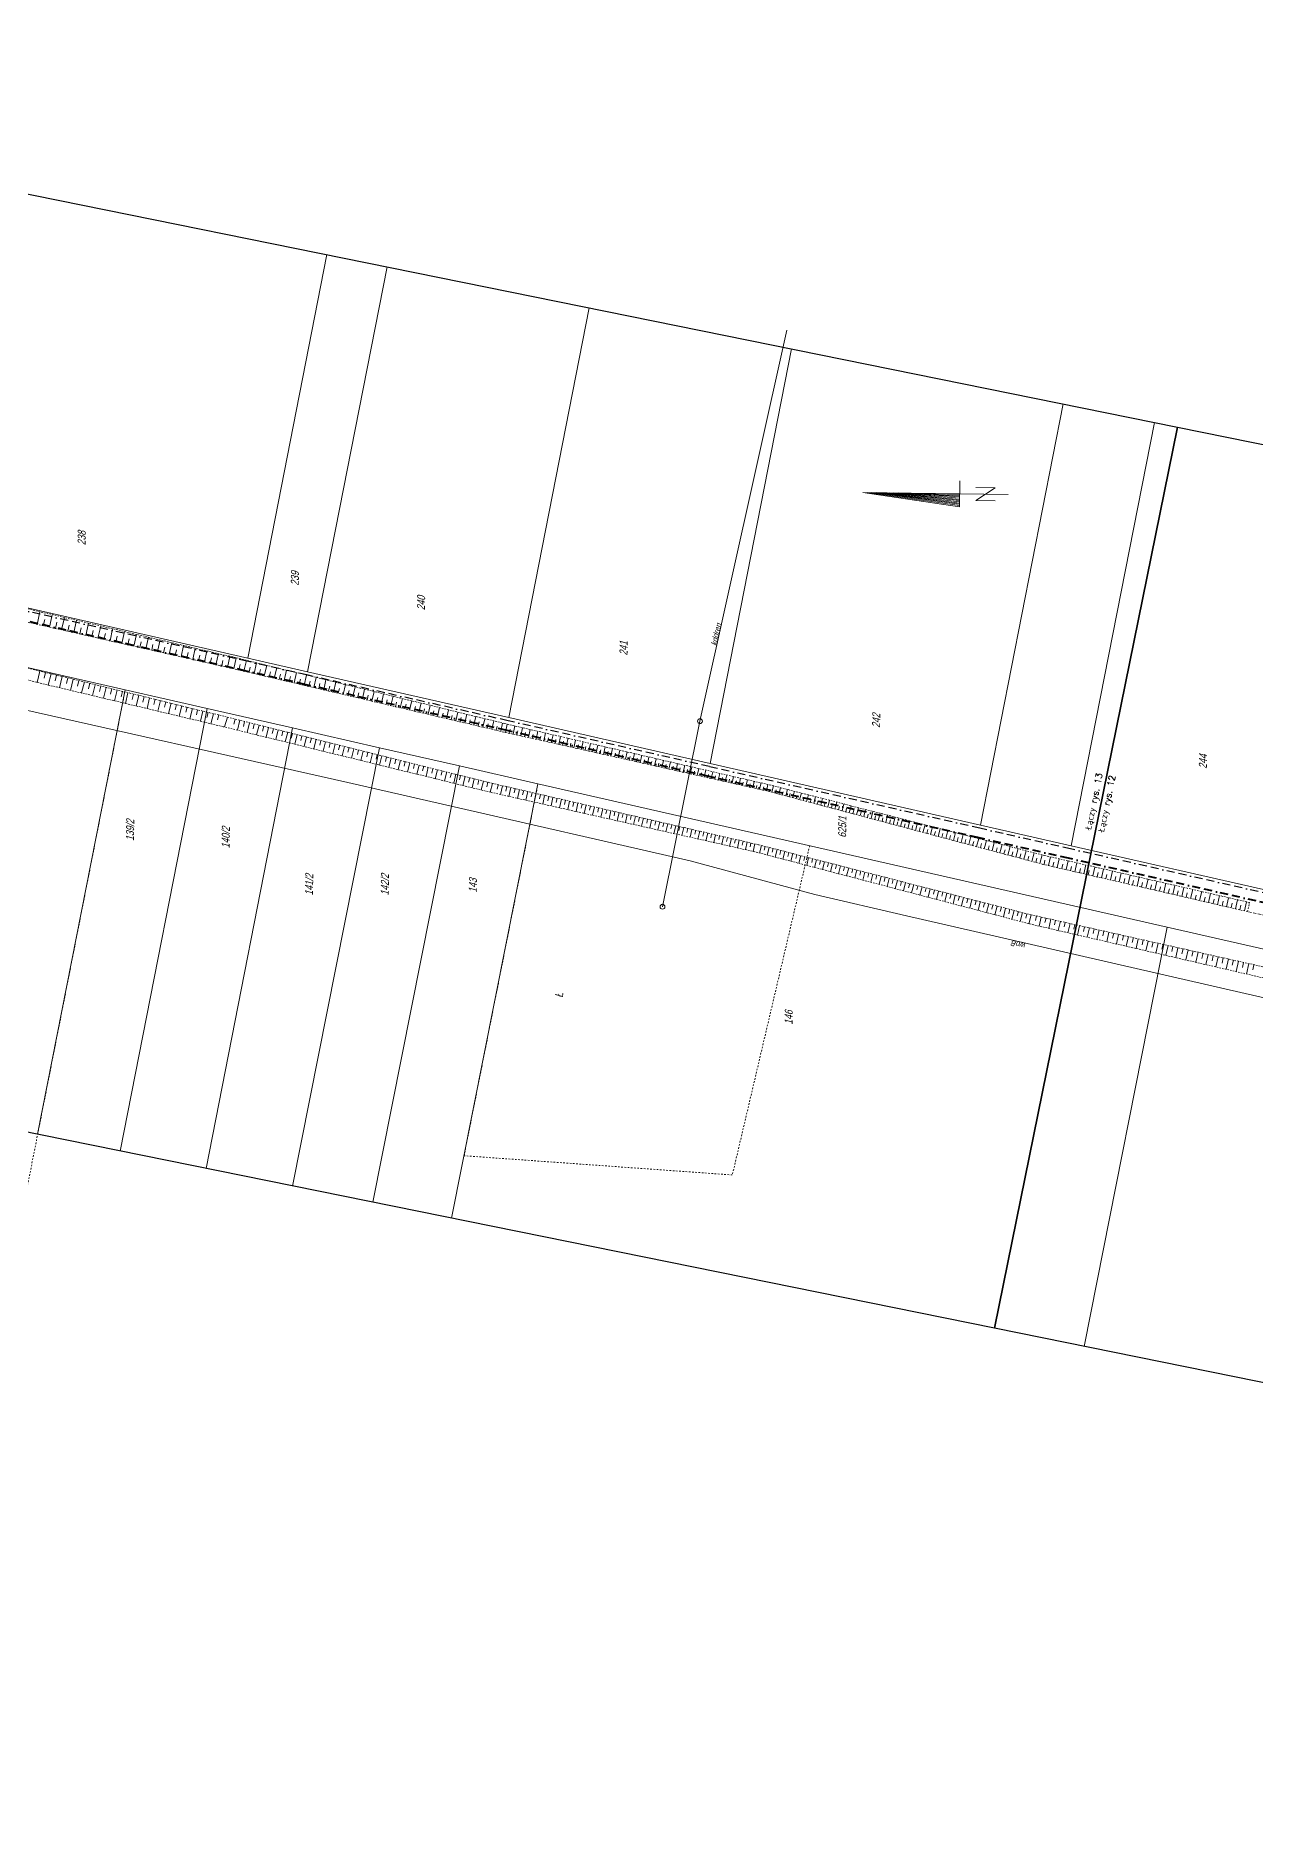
# Model space of a CAD drawing. Header units: millimetres. Extents: x 4848043 to 9699780, y 5827542 to 11659147.
# Drawn here: x 4851296 to 4851674, y 5828834 to 5829388 of the extents above; entities that cross this region are included whole.
import ezdxf
from ezdxf.enums import TextEntityAlignment as Align

# ---------------------------------------------------------------- set-up
doc = ezdxf.new("R2010")
doc.units = ezdxf.units.MM
doc.header["$MEASUREMENT"] = 0
for name, pattern in [('0', [0]), ('BORDER', [1.75, 0.5, -0.25, 0.5, -0.25, 0, -0.25]), ('GUZ', [1, 0.5, -0.5]), ('KOU', [1.5, 1, -0.5]), ('UPW', [0]), ('WSQ', [0.85, 0.5, -0.35])]:
    doc.linetypes.add(name, pattern=pattern)
doc.layers.get('0').update_dxf_attribs({"lineweight": 18})
for name, color, linetype, lineweight in [('EDZPD_L_0', 251, '0', 18), ('EDZTD_T_0', 7, '0', 25), ('EUZOU_T_0', 251, '0', 18), ('EUZPU_L_4', 251, 'GUZ', 18), ('SDRPK_L_1', 7, 'KOU', 18), ('TEL kable doziemne proj.', 32, 'BORDER', 30), ('TES kable doziemne proj.', 4, 'BORDER', 40), ('UKKOO_T_0', 7, '0', 18), ('UKKPA_T_0', 7, '0', 18), ('UWWOO_T_0', 251, '0', 18), ('UWWPO_L_0', 162, 'UPW', 18), ('UXD_L_L_0', 7, '0', 18), ('WUKPS_L_1', 251, '0', 18), ('WUKPS_L_2', 251, '0', 18)]:
    doc.layers.add(name, color=color, linetype=linetype, lineweight=lineweight)
doc.layers.add('NR-RYS @ 1', color=7, linetype='Continuous')
doc.layers.add('RYS layout', color=7, linetype='Continuous', lineweight=30, plot=False)
doc.styles.add('ROMANS', font='simplex.shx')
doc.styles.get("Standard").update_dxf_attribs({"font": 'txt', "width": 0.8, "oblique": 15})

# ---------------------------------------------------------------- blocks, each defined once
blk = doc.blocks.new('UKK')
at = {"color": 0}
blk.add_circle((0, 0), 0.375, dxfattribs=at)
blk = doc.blocks.new('KIER_PLN2')
for p, q in [((0.34, 24.46), (-1.66, -5.54)), ((0.34, 24.46), (-1.66, -5.54)), ((0.34, 23.09), (-1.47, -5.54)), ((0.34, -20.54), (0.34, 24.46)), ((0.34, 21.71), (-1.28, -5.54)), ((0.34, 20.34), (-1.09, -5.54)), ((0.34, 18.96), (-0.9, -5.54)), ((0.34, 17.59), (-0.71, -5.54)), ((0.34, 16.21), (-0.52, -5.54)), ((0.34, 14.84), (-0.33, -5.54)), ((0.34, 13.46), (-0.14, -5.54)), ((0.34, 12.09), (0.05, -5.54)), ((0.34, 10.71), (0.24, -5.54)), ((-1.66, -5.54), (2.34, -5.54)), ((-0.66, -16.54), (-0.66, -10.54)), ((-0.66, -10.54), (1.34, -16.54)), ((1.34, -16.54), (1.34, -10.54))]:
    blk.add_line(p, q)

msp = doc.modelspace()

# ---------------------------------------------------------------- linework, layer by layer
at = {"layer": 'EDZPD_L_0', "linetype": '0'}
for p, q in [((4851386.42, 5829319.76), (4851361.87, 5829194.69)), ((4851405.02, 5829315.98), (4851380.38, 5829190.48)), ((4851467.67, 5829303.28), (4851442.73, 5829176.26)), ((4851530.35, 5829290.56), (4851505.13, 5829162.04)), ((4851614.53, 5829273.49), (4851588.92, 5829142.97)), ((4851642.76, 5829267.76), (4851616.99, 5829136.58)), ((4851361.87, 5829194.69), (4851270.25, 5829215.55)), ((4851323.91, 5829184.88), (4851190.81, 5829215.18)), ((4851380.38, 5829190.48), (4851361.87, 5829194.69)), ((4851442.73, 5829176.26), (4851380.38, 5829190.48)), ((4851296.78, 5829047.14), (4851323.91, 5829184.88)), ((4851349.25, 5829179.11), (4851323.91, 5829184.88)), ((4851349.25, 5829179.11), (4851322.34, 5829041.95)), ((4851375.75, 5829173.08), (4851349.25, 5829179.11)), ((4851348.97, 5829036.55), (4851375.75, 5829173.08)), ((4851402.66, 5829166.95), (4851375.75, 5829173.08)), ((4851505.13, 5829162.04), (4851442.73, 5829176.26)), ((4851402.66, 5829166.95), (4851375.78, 5829031.11)), ((4851427.42, 5829161.31), (4851402.66, 5829166.95)), ((4851427.42, 5829161.31), (4851400.58, 5829026.08)), ((4851451.77, 5829155.76), (4851427.42, 5829161.31)), ((4851588.92, 5829142.97), (4851505.13, 5829162.04)), ((4851425.03, 5829021.12), (4851451.77, 5829155.76)), ((4851451.77, 5829155.76), (4851646.67, 5829111.37)), ((4851616.99, 5829136.58), (4851588.92, 5829142.97)), ((4851678.77, 5829122.52), (4851616.99, 5829136.58)), ((4851646.67, 5829111.37), (4851621, 5828981.37)), ((4851646.67, 5829111.37), (4851722.07, 5829094.18))]:
    msp.add_line(p, q, dxfattribs=at)
at = {"layer": 'EUZPU_L_4', "linetype": 'GUZ'}
for p, q in [((4851323.91, 5829184.88), (4851287.02, 5828997.55)), ((4851428.89, 5829040.49), (4851451.77, 5829155.76)), ((4851535.96, 5829136.59), (4851511.99, 5829034.54)), ((4851511.99, 5829034.54), (4851428.89, 5829040.49))]:
    msp.add_line(p, q, dxfattribs=at)
at = {"layer": 'RYS layout'}
for points in [[(4851593.21, 5828987.01), (4850995.39, 5829108.27), (4851052.04, 5829387.58), (4851649.87, 5829266.32)], [(4851649.87, 5829266.32), (4852404.5, 5829113.25), (4852347.84, 5828833.94), (4851593.21, 5828987.01)]]:
    msp.add_lwpolyline(points, close=True, dxfattribs=at)
at = {"layer": 'SDRPK_L_1', "linetype": 'KOU'}
msp.add_line((4851681.64, 5829113.95), (4851671.62, 5829116.15), dxfattribs=at)
at = {"layer": 'TEL kable doziemne proj.', "ltscale": 5}
msp.add_lwpolyline([(4852314.83, 5828977.65), (4852314.61, 5828976.68), (4852274.62, 5828985.78), (4852260.93, 5828988.91), (4851861.73, 5829079.83), (4851678.55, 5829121.54), (4851616.77, 5829135.61), (4851588.7, 5829141.99), (4851504.91, 5829161.07), (4851442.51, 5829175.29), (4851380.15, 5829189.5), (4851361.65, 5829193.71), (4851270.02, 5829214.57), (4851155.05, 5829240.77), (4851083.77, 5829257), (4851034.31, 5829268.27), (4850913.16, 5829295.85), (4850781.49, 5829325.85)], dxfattribs=at)
at = {"layer": 'TES kable doziemne proj.', "ltscale": 5}
msp.add_lwpolyline([(4852317.75, 5828976.99), (4852316.86, 5828973.09), (4852273.95, 5828982.86), (4852260.27, 5828985.98), (4851861.07, 5829076.9), (4851677.88, 5829118.62), (4851616.1, 5829132.68), (4851588.04, 5829139.07), (4851504.24, 5829158.14), (4851441.84, 5829172.36), (4851379.49, 5829186.58), (4851360.98, 5829190.79), (4851269.36, 5829211.65), (4851251.13, 5829215.8)], dxfattribs=at)
at = {"layer": 'UWWPO_L_0', "linetype": 'UPW'}
for p, q in [((4851392.83, 5829156.13), (4851234.88, 5829191.71)), ((4851422.19, 5829149.42), (4851392.83, 5829156.13)), ((4851498.95, 5829131.87), (4851422.19, 5829149.42)), ((4851537.55, 5829121.4), (4851498.95, 5829131.87)), ((4851565.92, 5829114.89), (4851537.55, 5829121.4)), ((4851730.29, 5829077.13), (4851565.92, 5829114.89))]:
    msp.add_line(p, q, dxfattribs=at)
at = {"layer": 'UXD_L_L_0', "linetype": '0'}
for p, q in [((4851501.96, 5829175.16), (4851528.89, 5829296.38)), ((4851490.35, 5829117.66), (4851501.96, 5829175.16))]:
    msp.add_line(p, q, dxfattribs=at)
at = {"layer": 'WUKPS_L_1', "linetype": '0'}
for p, q in [((4851296.63, 5829205.17), (4851297.5, 5829209.06)), ((4851298.52, 5829204.74), (4851298.97, 5829206.69)), ((4851300.43, 5829204.32), (4851301.3, 5829208.17)), ((4851302.32, 5829203.89), (4851302.76, 5829205.8)), ((4851304.22, 5829203.46), (4851305.06, 5829207.28)), ((4851306.09, 5829203.04), (4851306.52, 5829204.94)), ((4851307.98, 5829202.61), (4851308.83, 5829206.42)), ((4851311.73, 5829201.76), (4851312.57, 5829205.53)), ((4851315.47, 5829200.92), (4851316.32, 5829204.64)), ((4851309.85, 5829202.18), (4851310.29, 5829204.07)), ((4851313.6, 5829201.33), (4851314.03, 5829203.22)), ((4851317.33, 5829200.5), (4851317.76, 5829202.36)), ((4851319.2, 5829200.07), (4851320.02, 5829203.77)), ((4851321.05, 5829199.66), (4851321.46, 5829201.49)), ((4851322.9, 5829199.24), (4851323.73, 5829202.91)), ((4851324.76, 5829198.81), (4851325.17, 5829200.64)), ((4851326.59, 5829198.4), (4851327.41, 5829202.04)), ((4851328.44, 5829197.98), (4851328.83, 5829199.8)), ((4851330.28, 5829197.57), (4851331.08, 5829201.18)), ((4851332.11, 5829197.16), (4851332.5, 5829198.95)), ((4851333.92, 5829196.75), (4851334.75, 5829200.33)), ((4851337.57, 5829195.92), (4851338.37, 5829199.47)), ((4851335.75, 5829196.33), (4851336.17, 5829198.11)), ((4851339.4, 5829195.51), (4851339.79, 5829197.28)), ((4851341.21, 5829195.1), (4851342, 5829198.62)), ((4851343.03, 5829194.68), (4851343.42, 5829196.44)), ((4851344.82, 5829194.27), (4851345.62, 5829197.78)), ((4851346.63, 5829193.88), (4851347.02, 5829195.61)), ((4851348.43, 5829193.47), (4851349.21, 5829196.93)), ((4851350.22, 5829193.05), (4851350.61, 5829194.79)), ((4851352.01, 5829192.66), (4851352.79, 5829196.09)), ((4851353.8, 5829192.25), (4851354.19, 5829193.96)), ((4851355.58, 5829191.84), (4851356.36, 5829195.25)), ((4851357.55, 5829191.4), (4851358.33, 5829194.77)), ((4851360.7, 5829190.67), (4851361.48, 5829193.99)), ((4851363.84, 5829189.93), (4851364.6, 5829193.24)), ((4851297.49, 5829190.7), (4851296.62, 5829187.17)), ((4851299.22, 5829190.26), (4851298.79, 5829188.51)), ((4851300.95, 5829189.85), (4851300.09, 5829186.35)), ((4851302.67, 5829189.42), (4851302.23, 5829187.69)), ((4851304.4, 5829188.99), (4851303.54, 5829185.53)), ((4851306.11, 5829188.58), (4851305.68, 5829186.85)), ((4851307.82, 5829188.15), (4851306.98, 5829184.7)), ((4851309.54, 5829187.74), (4851309.11, 5829186.03)), ((4851359.12, 5829191.04), (4851359.51, 5829192.71)), ((4851362.27, 5829190.3), (4851362.66, 5829191.95)), ((4851365.4, 5829189.56), (4851365.79, 5829191.2)), ((4851366.95, 5829189.2), (4851367.73, 5829192.46)), ((4851368.53, 5829188.83), (4851368.89, 5829190.46)), ((4851370.08, 5829188.46), (4851370.84, 5829191.71)), ((4851371.61, 5829188.09), (4851372, 5829189.72)), ((4851373.17, 5829187.74), (4851373.92, 5829190.95)), ((4851374.7, 5829187.38), (4851375.09, 5829188.97)), ((4851376.23, 5829187.01), (4851376.99, 5829190.2)), ((4851377.77, 5829186.66), (4851378.16, 5829188.23)), ((4851379.3, 5829186.29), (4851380.04, 5829189.46)), ((4851382.35, 5829185.58), (4851383.09, 5829188.71)), ((4851385.4, 5829184.87), (4851386.11, 5829187.97)), ((4851311.25, 5829187.31), (4851310.41, 5829183.9)), ((4851312.94, 5829186.9), (4851312.53, 5829185.19)), ((4851314.65, 5829186.47), (4851313.81, 5829183.08)), ((4851316.35, 5829186.06), (4851315.92, 5829184.37)), ((4851318.04, 5829185.65), (4851317.2, 5829182.28)), ((4851319.73, 5829185.24), (4851319.32, 5829183.54)), ((4851321.41, 5829184.81), (4851320.59, 5829181.48)), ((4851323.1, 5829184.4), (4851322.69, 5829182.74)), ((4851324.77, 5829183.99), (4851323.97, 5829180.66)), ((4851326.47, 5829183.58), (4851326.06, 5829181.92)), ((4851328.14, 5829183.17), (4851327.32, 5829179.88)), ((4851329.81, 5829182.76), (4851329.4, 5829181.1)), ((4851331.46, 5829182.35), (4851330.67, 5829179.08)), ((4851380.84, 5829185.95), (4851381.2, 5829187.52)), ((4851383.86, 5829185.23), (4851384.23, 5829186.79)), ((4851386.89, 5829184.52), (4851387.26, 5829186.05)), ((4851388.41, 5829184.17), (4851389.12, 5829187.24)), ((4851389.9, 5829183.8), (4851390.27, 5829185.34)), ((4851391.41, 5829183.46), (4851392.13, 5829186.51)), ((4851392.91, 5829183.11), (4851393.25, 5829184.62)), ((4851394.4, 5829182.76), (4851395.1, 5829185.77)), ((4851395.88, 5829182.42), (4851396.24, 5829183.91)), ((4851397.37, 5829182.07), (4851398.06, 5829185.04)), ((4851398.84, 5829181.72), (4851399.19, 5829183.2)), ((4851400.32, 5829181.38), (4851401.01, 5829184.33)), ((4851401.79, 5829181.03), (4851402.14, 5829182.49)), ((4851403.27, 5829180.69), (4851403.96, 5829183.59)), ((4851406.19, 5829179.99), (4851406.89, 5829182.88)), ((4851409.12, 5829179.32), (4851409.79, 5829182.17)), ((4851333.14, 5829181.94), (4851332.73, 5829180.3)), ((4851334.79, 5829181.53), (4851334.01, 5829178.28)), ((4851336.46, 5829181.12), (4851336.05, 5829179.51)), ((4851338.12, 5829180.71), (4851337.32, 5829177.5)), ((4851339.77, 5829180.3), (4851339.38, 5829178.71)), ((4851341.42, 5829179.89), (4851340.62, 5829176.7)), ((4851343.05, 5829179.48), (4851342.67, 5829177.91)), ((4851344.71, 5829179.09), (4851343.93, 5829175.92)), ((4851346.34, 5829178.68), (4851345.95, 5829177.11)), ((4851347.97, 5829178.27), (4851347.2, 5829175.15)), ((4851349.61, 5829177.88), (4851349.22, 5829176.31)), ((4851351.24, 5829177.47), (4851350.46, 5829174.37)), ((4851352.87, 5829177.08), (4851352.49, 5829175.53)), ((4851404.74, 5829180.34), (4851405.09, 5829181.79)), ((4851407.67, 5829179.65), (4851407.99, 5829181.1)), ((4851410.56, 5829178.98), (4851410.9, 5829180.39)), ((4851412.01, 5829178.63), (4851412.68, 5829181.46)), ((4851413.46, 5829178.3), (4851413.79, 5829179.7)), ((4851414.9, 5829177.96), (4851415.55, 5829180.77)), ((4851416.33, 5829177.63), (4851416.66, 5829179.03)), ((4851417.77, 5829177.29), (4851418.42, 5829180.05)), ((4851419.2, 5829176.96), (4851419.53, 5829178.33)), ((4851420.64, 5829176.61), (4851421.26, 5829179.36)), ((4851422.05, 5829176.29), (4851422.37, 5829177.64)), ((4851423.46, 5829175.94), (4851424.11, 5829178.67)), ((4851424.88, 5829175.62), (4851425.2, 5829176.97)), ((4851426.29, 5829175.29), (4851426.92, 5829177.98)), ((4851429.12, 5829174.62), (4851429.73, 5829177.29)), ((4851431.91, 5829173.97), (4851432.54, 5829176.6)), ((4851355.58, 5829176.4), (4851354.69, 5829173.37)), ((4851357.93, 5829175.81), (4851357.54, 5829174.28)), ((4851359.41, 5829175.45), (4851358.65, 5829172.38)), ((4851360.9, 5829175.08), (4851360.53, 5829173.55)), ((4851362.39, 5829174.69), (4851361.64, 5829171.65)), ((4851363.89, 5829174.33), (4851363.5, 5829172.81)), ((4851365.36, 5829173.96), (4851364.61, 5829170.93)), ((4851366.85, 5829173.59), (4851366.47, 5829172.08)), ((4851368.33, 5829173.23), (4851367.57, 5829170.2)), ((4851369.8, 5829172.84), (4851369.43, 5829171.35)), ((4851371.29, 5829172.47), (4851370.54, 5829169.47)), ((4851372.77, 5829172.11), (4851372.38, 5829170.62)), ((4851374.24, 5829171.74), (4851373.49, 5829168.76)), ((4851375.72, 5829171.38), (4851375.35, 5829169.88)), ((4851427.71, 5829174.97), (4851428.01, 5829176.3)), ((4851430.52, 5829174.3), (4851430.82, 5829175.63)), ((4851433.3, 5829173.65), (4851433.61, 5829174.96)), ((4851434.7, 5829173.32), (4851435.31, 5829175.93)), ((4851436.09, 5829173), (4851436.4, 5829174.29)), ((4851437.47, 5829172.67), (4851438.07, 5829175.24)), ((4851438.86, 5829172.35), (4851439.15, 5829173.62)), ((4851440.24, 5829172.02), (4851440.82, 5829174.57)), ((4851441.67, 5829171.7), (4851442.24, 5829174.23)), ((4851442.87, 5829171.42), (4851443.15, 5829172.69)), ((4851444.06, 5829171.16), (4851444.63, 5829173.69)), ((4851445.26, 5829170.89), (4851445.54, 5829172.15)), ((4851446.45, 5829170.61), (4851447.02, 5829173.14)), ((4851447.63, 5829170.35), (4851447.91, 5829171.61)), ((4851448.82, 5829170.09), (4851449.39, 5829172.58)), ((4851450, 5829169.83), (4851450.28, 5829171.06)), ((4851451.19, 5829169.57), (4851451.74, 5829172.04)), ((4851453.55, 5829169.03), (4851454.09, 5829171.5)), ((4851377.19, 5829171.01), (4851376.44, 5829168.02)), ((4851378.66, 5829170.64), (4851378.28, 5829169.15)), ((4851380.12, 5829170.28), (4851379.38, 5829167.29)), ((4851381.59, 5829169.91), (4851381.22, 5829168.42)), ((4851383.06, 5829169.54), (4851382.33, 5829166.58)), ((4851384.52, 5829169.18), (4851384.15, 5829167.68)), ((4851385.99, 5829168.81), (4851385.26, 5829165.86)), ((4851387.44, 5829168.45), (4851387.08, 5829166.97)), ((4851388.92, 5829168.08), (4851388.19, 5829165.13)), ((4851390.37, 5829167.71), (4851390.01, 5829166.24)), ((4851391.83, 5829167.35), (4851391.09, 5829164.42)), ((4851393.28, 5829166.98), (4851392.91, 5829165.53)), ((4851394.73, 5829166.62), (4851394.02, 5829163.71)), ((4851396.19, 5829166.25), (4851395.82, 5829164.8)), ((4851397.64, 5829165.88), (4851396.93, 5829163)), ((4851399.09, 5829165.54), (4851398.73, 5829164.08)), ((4851452.37, 5829169.29), (4851452.65, 5829170.52)), ((4851454.72, 5829168.77), (4851455, 5829170)), ((4851455.9, 5829168.5), (4851456.44, 5829170.95)), ((4851457.07, 5829168.24), (4851457.33, 5829169.46)), ((4851458.23, 5829167.98), (4851458.77, 5829170.41)), ((4851459.4, 5829167.72), (4851459.66, 5829168.94)), ((4851460.56, 5829167.46), (4851461.1, 5829169.87)), ((4851461.73, 5829167.2), (4851462, 5829168.4)), ((4851462.89, 5829166.94), (4851463.43, 5829169.33)), ((4851464.05, 5829166.68), (4851464.31, 5829167.87)), ((4851465.2, 5829166.42), (4851465.74, 5829168.79)), ((4851466.36, 5829166.16), (4851466.62, 5829167.35)), ((4851467.51, 5829165.9), (4851468.03, 5829168.27)), ((4851468.67, 5829165.64), (4851468.93, 5829166.81)), ((4851469.8, 5829165.4), (4851470.33, 5829167.73)), ((4851470.96, 5829165.13), (4851471.22, 5829166.29)), ((4851472.09, 5829164.87), (4851472.62, 5829167.21)), ((4851473.25, 5829164.61), (4851473.51, 5829165.77)), ((4851474.39, 5829164.37), (4851474.91, 5829166.66)), ((4851476.66, 5829163.85), (4851477.18, 5829166.14)), ((4851478.93, 5829163.35), (4851479.43, 5829165.62)), ((4851400.55, 5829165.17), (4851399.82, 5829162.28)), ((4851401.98, 5829164.81), (4851401.64, 5829163.37)), ((4851403.44, 5829164.44), (4851402.72, 5829161.57)), ((4851404.89, 5829164.09), (4851404.52, 5829162.64)), ((4851406.32, 5829163.73), (4851405.61, 5829160.86)), ((4851407.76, 5829163.36), (4851407.41, 5829161.93)), ((4851409.21, 5829163), (4851408.5, 5829160.15)), ((4851410.64, 5829162.65), (4851410.28, 5829161.22)), ((4851412.08, 5829162.29), (4851411.37, 5829159.44)), ((4851413.51, 5829161.92), (4851413.17, 5829160.51)), ((4851414.95, 5829161.57), (4851414.24, 5829158.75)), ((4851416.38, 5829161.21), (4851416.03, 5829159.79)), ((4851417.81, 5829160.86), (4851417.1, 5829158.03)), ((4851419.25, 5829160.5), (4851418.88, 5829159.08)), ((4851420.66, 5829160.13), (4851419.97, 5829157.32)), ((4851475.52, 5829164.11), (4851475.78, 5829165.27)), ((4851477.79, 5829163.59), (4851478.05, 5829164.75)), ((4851480.04, 5829163.09), (4851480.3, 5829164.23)), ((4851481.18, 5829162.83), (4851481.68, 5829165.1)), ((4851482.3, 5829162.59), (4851482.56, 5829163.71)), ((4851483.43, 5829162.33), (4851483.93, 5829164.58)), ((4851484.55, 5829162.09), (4851484.81, 5829163.21)), ((4851485.66, 5829161.83), (4851486.16, 5829164.06)), ((4851486.78, 5829161.59), (4851487.04, 5829162.69)), ((4851487.89, 5829161.33), (4851488.39, 5829163.54)), ((4851489.01, 5829161.09), (4851489.27, 5829162.19)), ((4851490.13, 5829160.83), (4851490.62, 5829163.02)), ((4851491.24, 5829160.59), (4851491.48, 5829161.69)), ((4851492.34, 5829160.33), (4851492.84, 5829162.52)), ((4851493.45, 5829160.09), (4851493.69, 5829161.17)), ((4851494.55, 5829159.85), (4851495.03, 5829162)), ((4851495.64, 5829159.59), (4851495.88, 5829160.67)), ((4851496.76, 5829159.35), (4851497.24, 5829161.51)), ((4851497.86, 5829159.11), (4851498.09, 5829160.17)), ((4851498.95, 5829158.85), (4851499.43, 5829160.99)), ((4851501.12, 5829158.38), (4851501.6, 5829160.49)), ((4851503.29, 5829157.88), (4851503.77, 5829159.99)), ((4851422.1, 5829159.79), (4851421.75, 5829158.39)), ((4851423.53, 5829159.42), (4851422.82, 5829156.63)), ((4851424.94, 5829159.08), (4851424.6, 5829157.68)), ((4851426.38, 5829158.71), (4851425.67, 5829155.94)), ((4851427.79, 5829158.36), (4851427.45, 5829156.97)), ((4851429.2, 5829158), (4851428.52, 5829155.23)), ((4851430.62, 5829157.65), (4851430.27, 5829156.26)), ((4851432.05, 5829157.29), (4851431.36, 5829154.54)), ((4851433.47, 5829156.94), (4851433.12, 5829155.57)), ((4851434.88, 5829156.6), (4851434.19, 5829153.85)), ((4851436.27, 5829156.23), (4851435.95, 5829154.86)), ((4851437.69, 5829155.89), (4851436.92, 5829153.16)), ((4851439.48, 5829155.48), (4851439.16, 5829154.1)), ((4851440.8, 5829155.17), (4851440.17, 5829152.44)), ((4851442.11, 5829154.87), (4851441.79, 5829153.51)), ((4851443.41, 5829154.56), (4851442.8, 5829151.84)), ((4851500.03, 5829158.61), (4851500.27, 5829159.67)), ((4851502.22, 5829158.14), (4851502.46, 5829159.17)), ((4851504.39, 5829157.64), (4851504.63, 5829158.69)), ((4851505.47, 5829157.4), (4851505.94, 5829159.49)), ((4851506.56, 5829157.16), (4851506.78, 5829158.19)), ((4851507.64, 5829156.92), (4851508.1, 5829158.99)), ((4851508.71, 5829156.68), (4851508.95, 5829157.7)), ((4851509.79, 5829156.44), (4851510.25, 5829158.49)), ((4851510.87, 5829156.18), (4851511.08, 5829157.22)), ((4851511.94, 5829155.94), (4851512.4, 5829157.99)), ((4851513, 5829155.7), (4851513.24, 5829156.72)), ((4851514.07, 5829155.46), (4851514.53, 5829157.5)), ((4851515.13, 5829155.22), (4851515.37, 5829156.24)), ((4851516.2, 5829154.99), (4851516.64, 5829157)), ((4851517.26, 5829154.75), (4851517.48, 5829155.76)), ((4851518.32, 5829154.53), (4851518.77, 5829156.5)), ((4851519.37, 5829154.29), (4851519.61, 5829155.26)), ((4851520.43, 5829154.05), (4851520.88, 5829156.02)), ((4851521.48, 5829153.81), (4851521.72, 5829154.79)), ((4851522.54, 5829153.57), (4851522.98, 5829155.52)), ((4851524.27, 5829153.16), (4851524.79, 5829155.09)), ((4851526.4, 5829152.58), (4851526.92, 5829154.55)), ((4851444.72, 5829154.26), (4851444.42, 5829152.91)), ((4851446.04, 5829153.96), (4851445.41, 5829151.25)), ((4851447.35, 5829153.65), (4851447.03, 5829152.3)), ((4851448.64, 5829153.35), (4851448.02, 5829150.66)), ((4851449.94, 5829153.05), (4851449.64, 5829151.71)), ((4851451.25, 5829152.76), (4851450.63, 5829150.08)), ((4851452.55, 5829152.46), (4851452.25, 5829151.13)), ((4851453.84, 5829152.16), (4851453.24, 5829149.49)), ((4851455.14, 5829151.85), (4851454.84, 5829150.52)), ((4851456.43, 5829151.55), (4851455.83, 5829148.9)), ((4851457.73, 5829151.27), (4851457.43, 5829149.93)), ((4851459.02, 5829150.97), (4851458.42, 5829148.32)), ((4851460.32, 5829150.66), (4851460.02, 5829149.35)), ((4851461.59, 5829150.36), (4851460.99, 5829147.75)), ((4851462.89, 5829150.08), (4851462.59, 5829148.76)), ((4851464.16, 5829149.77), (4851463.56, 5829147.16)), ((4851465.46, 5829149.47), (4851465.16, 5829148.18)), ((4851466.73, 5829149.19), (4851466.13, 5829146.58)), ((4851468.01, 5829148.88), (4851467.71, 5829147.59)), ((4851525.33, 5829152.88), (4851525.59, 5829153.84)), ((4851527.46, 5829152.3), (4851527.72, 5829153.28)), ((4851528.53, 5829152.02), (4851529.07, 5829154)), ((4851529.61, 5829151.73), (4851529.87, 5829152.72)), ((4851530.68, 5829151.45), (4851531.22, 5829153.44)), ((4851531.76, 5829151.17), (4851532.04, 5829152.16)), ((4851532.83, 5829150.87), (4851533.37, 5829152.88)), ((4851533.93, 5829150.59), (4851534.19, 5829151.6)), ((4851535, 5829150.29), (4851535.56, 5829152.32)), ((4851536.1, 5829150.01), (4851536.38, 5829151.02)), ((4851537.19, 5829149.71), (4851537.73, 5829151.76)), ((4851538.29, 5829149.43), (4851538.55, 5829150.47)), ((4851539.38, 5829149.13), (4851539.92, 5829151.2)), ((4851540.48, 5829148.83), (4851540.76, 5829149.89)), ((4851541.57, 5829148.55), (4851542.13, 5829150.64)), ((4851542.67, 5829148.25), (4851542.95, 5829149.31)), ((4851543.78, 5829147.95), (4851544.34, 5829150.06)), ((4851545.99, 5829147.37), (4851546.57, 5829149.5)), ((4851548.22, 5829146.77), (4851548.8, 5829148.92)), ((4851469.28, 5829148.58), (4851468.7, 5829146.01)), ((4851470.56, 5829148.3), (4851470.28, 5829147)), ((4851471.83, 5829148), (4851471.25, 5829145.43)), ((4851473.11, 5829147.71), (4851472.81, 5829146.44)), ((4851474.38, 5829147.41), (4851473.8, 5829144.86)), ((4851475.64, 5829147.13), (4851475.36, 5829145.85)), ((4851476.91, 5829146.83), (4851476.33, 5829144.3)), ((4851478.19, 5829146.54), (4851477.89, 5829145.27)), ((4851479.44, 5829146.24), (4851478.86, 5829143.73)), ((4851480.7, 5829145.96), (4851480.42, 5829144.7)), ((4851481.97, 5829145.66), (4851481.39, 5829143.15)), ((4851483.23, 5829145.37), (4851482.93, 5829144.12)), ((4851484.48, 5829145.09), (4851483.9, 5829142.58)), ((4851485.74, 5829144.79), (4851485.46, 5829143.55)), ((4851486.99, 5829144.51), (4851486.41, 5829142.02)), ((4851488.25, 5829144.22), (4851487.95, 5829142.97)), ((4851489.48, 5829143.92), (4851488.92, 5829141.45)), ((4851490.74, 5829143.64), (4851490.46, 5829142.4)), ((4851491.99, 5829143.36), (4851491.41, 5829140.89)), ((4851544.88, 5829147.67), (4851545.18, 5829148.73)), ((4851547.11, 5829147.07), (4851547.39, 5829148.15)), ((4851549.34, 5829146.47), (4851549.64, 5829147.57)), ((4851550.45, 5829146.17), (4851551.03, 5829148.36)), ((4851551.59, 5829145.89), (4851551.87, 5829146.97)), ((4851552.7, 5829145.59), (4851553.28, 5829147.78)), ((4851553.84, 5829145.29), (4851554.12, 5829146.39)), ((4851554.97, 5829144.99), (4851555.55, 5829147.2)), ((4851556.09, 5829144.67), (4851556.39, 5829145.79)), ((4851557.22, 5829144.37), (4851557.82, 5829146.6)), ((4851558.38, 5829144.07), (4851558.66, 5829145.21)), ((4851559.51, 5829143.77), (4851560.11, 5829146.02)), ((4851560.65, 5829143.47), (4851560.95, 5829144.61)), ((4851561.8, 5829143.17), (4851562.4, 5829145.44)), ((4851562.94, 5829142.85), (4851563.24, 5829144)), ((4851564.09, 5829142.55), (4851564.69, 5829144.84)), ((4851565.25, 5829142.25), (4851565.55, 5829143.4)), ((4851566.4, 5829141.95), (4851567.02, 5829144.26)), ((4851568.71, 5829141.33), (4851569.33, 5829143.66)), ((4851493.23, 5829143.05), (4851492.95, 5829141.84)), ((4851494.46, 5829142.77), (4851493.9, 5829140.32)), ((4851495.72, 5829142.49), (4851495.44, 5829141.27)), ((4851496.95, 5829142.21), (4851496.39, 5829139.78)), ((4851498.19, 5829141.92), (4851497.91, 5829140.71)), ((4851499.42, 5829141.62), (4851498.88, 5829139.21)), ((4851500.66, 5829141.34), (4851500.38, 5829140.15)), ((4851501.89, 5829141.06), (4851501.35, 5829138.65)), ((4851503.13, 5829140.78), (4851502.85, 5829139.58)), ((4851504.36, 5829140.49), (4851503.8, 5829138.1)), ((4851505.58, 5829140.21), (4851505.32, 5829139.02)), ((4851506.81, 5829139.93), (4851506.27, 5829137.54)), ((4851508.03, 5829139.65), (4851507.77, 5829138.45)), ((4851509.27, 5829139.37), (4851508.72, 5829137)), ((4851510.48, 5829139.09), (4851510.22, 5829137.89)), ((4851511.7, 5829138.8), (4851511.15, 5829136.45)), ((4851512.93, 5829138.52), (4851512.65, 5829137.35)), ((4851514.15, 5829138.24), (4851513.6, 5829135.89)), ((4851515.36, 5829137.96), (4851515.08, 5829136.78)), ((4851567.55, 5829141.63), (4851567.88, 5829142.8)), ((4851569.88, 5829141.01), (4851570.18, 5829142.18)), ((4851571.04, 5829140.7), (4851571.68, 5829143.05)), ((4851572.21, 5829140.38), (4851572.53, 5829141.58)), ((4851573.39, 5829140.08), (4851574.01, 5829142.45)), ((4851574.56, 5829139.76), (4851574.88, 5829140.96)), ((4851575.74, 5829139.46), (4851576.38, 5829141.85)), ((4851576.91, 5829139.14), (4851577.23, 5829140.33)), ((4851578.09, 5829138.82), (4851578.73, 5829141.25)), ((4851579.28, 5829138.52), (4851579.6, 5829139.73)), ((4851580.46, 5829138.2), (4851581.12, 5829140.62)), ((4851581.65, 5829137.87), (4851581.97, 5829139.11)), ((4851582.84, 5829137.55), (4851583.49, 5829140.02)), ((4851584.04, 5829137.25), (4851584.36, 5829138.49)), ((4851585.23, 5829136.93), (4851585.9, 5829139.4)), ((4851586.43, 5829136.61), (4851586.77, 5829137.84)), ((4851587.64, 5829136.29), (4851588.31, 5829138.78)), ((4851590.05, 5829135.64), (4851590.72, 5829138.17)), ((4851516.58, 5829137.68), (4851516.03, 5829135.35)), ((4851517.77, 5829137.39), (4851517.51, 5829136.24)), ((4851518.99, 5829137.11), (4851518.47, 5829134.8)), ((4851520.98, 5829136.64), (4851520.38, 5829134.31)), ((4851522.19, 5829136.32), (4851521.89, 5829135.16)), ((4851523.41, 5829136.01), (4851522.81, 5829133.68)), ((4851524.62, 5829135.69), (4851524.32, 5829134.54)), ((4851525.84, 5829135.39), (4851525.23, 5829133.04)), ((4851527.05, 5829135.07), (4851526.75, 5829133.89)), ((4851528.27, 5829134.75), (4851527.66, 5829132.4)), ((4851529.5, 5829134.44), (4851529.2, 5829133.27)), ((4851530.71, 5829134.12), (4851530.11, 5829131.75)), ((4851531.95, 5829133.82), (4851531.65, 5829132.63)), ((4851533.18, 5829133.5), (4851532.56, 5829131.11)), ((4851534.4, 5829133.18), (4851534.1, 5829131.98)), ((4851535.63, 5829132.88), (4851535.03, 5829130.47)), ((4851536.87, 5829132.55), (4851536.57, 5829131.36)), ((4851588.84, 5829135.97), (4851589.18, 5829137.22)), ((4851591.27, 5829135.32), (4851591.59, 5829136.58)), ((4851592.48, 5829135), (4851593.15, 5829137.55)), ((4851593.69, 5829134.68), (4851594.02, 5829135.95)), ((4851594.91, 5829134.36), (4851595.59, 5829136.91)), ((4851596.12, 5829134.02), (4851596.47, 5829135.31)), ((4851597.36, 5829133.69), (4851598.04, 5829136.28)), ((4851598.57, 5829133.37), (4851598.92, 5829134.67)), ((4851599.81, 5829133.05), (4851600.49, 5829135.66)), ((4851601.04, 5829132.71), (4851601.38, 5829134.02)), ((4851602.28, 5829132.39), (4851602.98, 5829135.01)), ((4851603.51, 5829132.06), (4851603.85, 5829133.38)), ((4851604.74, 5829131.72), (4851605.45, 5829134.39)), ((4851606, 5829131.4), (4851606.34, 5829132.73)), ((4851607.23, 5829131.06), (4851607.96, 5829133.74)), ((4851609.92, 5829130.41), (4851610.55, 5829133.12)), ((4851612.65, 5829129.78), (4851613.28, 5829132.49)), ((4851538.1, 5829132.23), (4851537.48, 5829129.82)), ((4851539.34, 5829131.91), (4851539.04, 5829130.71)), ((4851540.57, 5829131.61), (4851539.95, 5829129.18)), ((4851541.81, 5829131.28), (4851541.5, 5829130.07)), ((4851543.06, 5829130.96), (4851542.44, 5829128.53)), ((4851544.29, 5829130.64), (4851543.97, 5829129.43)), ((4851545.55, 5829130.32), (4851544.91, 5829127.89)), ((4851546.78, 5829130), (4851546.46, 5829128.78)), ((4851548.04, 5829129.67), (4851547.39, 5829127.22)), ((4851549.27, 5829129.37), (4851548.97, 5829128.14)), ((4851550.53, 5829129.05), (4851549.9, 5829126.58)), ((4851551.78, 5829128.73), (4851551.46, 5829127.49)), ((4851553.04, 5829128.4), (4851552.39, 5829125.91)), ((4851554.29, 5829128.08), (4851553.97, 5829126.83)), ((4851555.55, 5829127.76), (4851554.9, 5829125.25)), ((4851556.8, 5829127.44), (4851556.48, 5829126.18)), ((4851558.07, 5829127.11), (4851557.43, 5829124.6)), ((4851559.33, 5829126.79), (4851559.01, 5829125.52)), ((4851608.55, 5829130.73), (4851608.85, 5829132.09)), ((4851611.28, 5829130.1), (4851611.6, 5829131.46)), ((4851614.02, 5829129.46), (4851614.33, 5829130.83)), ((4851615.4, 5829129.15), (4851616.03, 5829131.86)), ((4851616.75, 5829128.83), (4851617.08, 5829130.18)), ((4851618.13, 5829128.52), (4851618.76, 5829131.23)), ((4851619.5, 5829128.2), (4851619.83, 5829129.55)), ((4851620.88, 5829127.87), (4851621.51, 5829130.6)), ((4851622.25, 5829127.57), (4851622.56, 5829128.92)), ((4851623.63, 5829127.24), (4851624.26, 5829129.97)), ((4851625, 5829126.92), (4851625.31, 5829128.29)), ((4851626.38, 5829126.61), (4851627, 5829129.34)), ((4851627.75, 5829126.29), (4851628.06, 5829127.66)), ((4851629.12, 5829125.97), (4851629.75, 5829128.71)), ((4851630.5, 5829125.66), (4851630.8, 5829127.04)), ((4851631.87, 5829125.34), (4851632.5, 5829128.09)), ((4851634.62, 5829124.71), (4851635.27, 5829127.46)), ((4851637.39, 5829124.06), (4851638.02, 5829126.83)), ((4851560.6, 5829126.45), (4851559.94, 5829123.94)), ((4851561.86, 5829126.13), (4851561.53, 5829124.87)), ((4851563.13, 5829125.8), (4851562.47, 5829123.27)), ((4851564.39, 5829125.48), (4851564.06, 5829124.21)), ((4851565.66, 5829125.16), (4851565.01, 5829122.61)), ((4851566.93, 5829124.84), (4851566.61, 5829123.56)), ((4851568.21, 5829124.51), (4851567.54, 5829121.94)), ((4851569.48, 5829124.17), (4851569.16, 5829122.9)), ((4851570.76, 5829123.85), (4851570.09, 5829121.28)), ((4851572.03, 5829123.52), (4851571.71, 5829122.23)), ((4851573.33, 5829123.18), (4851572.66, 5829120.59)), ((4851574.6, 5829122.86), (4851574.28, 5829121.56)), ((4851575.9, 5829122.53), (4851575.23, 5829119.93)), ((4851577.17, 5829122.19), (4851576.85, 5829120.9)), ((4851578.46, 5829121.87), (4851577.8, 5829119.26)), ((4851579.76, 5829121.55), (4851579.41, 5829120.23)), ((4851581.03, 5829121.2), (4851580.37, 5829118.57)), ((4851633.25, 5829125.01), (4851633.57, 5829126.39)), ((4851636, 5829124.38), (4851636.32, 5829125.76)), ((4851638.77, 5829123.73), (4851639.09, 5829125.13)), ((4851640.14, 5829123.43), (4851640.79, 5829126.18)), ((4851641.52, 5829123.1), (4851641.84, 5829124.48)), ((4851642.91, 5829122.78), (4851643.54, 5829125.55)), ((4851644.29, 5829122.47), (4851644.61, 5829123.85)), ((4851645.66, 5829122.15), (4851646.31, 5829124.92)), ((4851647.05, 5829121.82), (4851647.38, 5829123.22)), ((4851648.43, 5829121.5), (4851649.08, 5829124.29)), ((4851649.82, 5829121.2), (4851650.15, 5829122.57)), ((4851651.2, 5829120.87), (4851651.85, 5829123.64)), ((4851652.59, 5829120.55), (4851652.92, 5829121.94)), ((4851653.97, 5829120.22), (4851654.62, 5829123.01)), ((4851655.36, 5829119.9), (4851655.69, 5829121.29)), ((4851656.76, 5829119.59), (4851657.39, 5829122.38)), ((4851659.52, 5829118.94), (4851660.17, 5829121.73)), ((4851582.33, 5829120.88), (4851582, 5829119.57)), ((4851583.62, 5829120.54), (4851582.95, 5829117.91)), ((4851584.92, 5829120.21), (4851584.59, 5829118.88)), ((4851586.23, 5829119.87), (4851585.54, 5829117.22)), ((4851587.52, 5829119.55), (4851587.18, 5829118.21)), ((4851588.82, 5829119.2), (4851588.13, 5829116.54)), ((4851590.13, 5829118.88), (4851589.79, 5829117.55)), ((4851591.43, 5829118.54), (4851590.74, 5829115.85)), ((4851592.74, 5829118.21), (4851592.4, 5829116.86)), ((4851594.03, 5829117.87), (4851593.35, 5829115.16)), ((4851595.35, 5829117.53), (4851595, 5829116.17)), ((4851596.66, 5829117.2), (4851595.97, 5829114.48)), ((4851597.98, 5829116.86), (4851597.63, 5829115.51)), ((4851599.29, 5829116.52), (4851598.58, 5829113.79)), ((4851600.61, 5829116.19), (4851600.26, 5829114.82)), ((4851601.92, 5829115.85), (4851601.21, 5829113.1)), ((4851658.13, 5829119.27), (4851658.45, 5829120.66)), ((4851660.92, 5829118.62), (4851661.22, 5829120.01)), ((4851662.29, 5829118.29), (4851662.94, 5829121.1)), ((4851663.69, 5829117.99), (4851664.01, 5829119.38)), ((4851665.08, 5829117.66), (4851665.73, 5829120.45)), ((4851666.48, 5829117.34), (4851666.8, 5829118.73)), ((4851667.87, 5829117.01), (4851668.5, 5829119.82)), ((4851669.25, 5829116.69), (4851669.57, 5829118.1)), ((4851670.64, 5829116.36), (4851671.29, 5829119.19)), ((4851603.25, 5829115.51), (4851602.89, 5829114.13)), ((4851604.57, 5829115.16), (4851603.86, 5829112.41)), ((4851606.2, 5829114.79), (4851605.9, 5829113.4)), ((4851607.7, 5829114.47), (4851607.07, 5829111.66)), ((4851609.17, 5829114.14), (4851608.85, 5829112.73)), ((4851610.65, 5829113.81), (4851610.01, 5829110.96)), ((4851612.14, 5829113.47), (4851611.81, 5829112.05)), ((4851613.61, 5829113.14), (4851612.98, 5829110.29)), ((4851615.11, 5829112.81), (4851614.78, 5829111.38)), ((4851616.6, 5829112.47), (4851615.95, 5829109.6)), ((4851618.1, 5829112.14), (4851617.77, 5829110.69)), ((4851619.59, 5829111.79), (4851618.94, 5829108.9)), ((4851621.1, 5829111.47), (4851620.78, 5829110.01)), ((4851622.6, 5829111.12), (4851621.95, 5829108.21)), ((4851624.09, 5829110.79), (4851623.77, 5829109.32)), ((4851625.61, 5829110.45), (4851624.95, 5829107.52)), ((4851627.12, 5829110.12), (4851626.8, 5829108.64)), ((4851628.64, 5829109.77), (4851627.96, 5829106.82)), ((4851630.15, 5829109.42), (4851629.8, 5829107.95)), ((4851631.66, 5829109.1), (4851630.99, 5829106.13)), ((4851633.18, 5829108.75), (4851632.85, 5829107.26)), ((4851634.69, 5829108.4), (4851634.04, 5829105.41)), ((4851636.23, 5829108.08), (4851635.88, 5829106.56)), ((4851637.76, 5829107.73), (4851637.07, 5829104.72)), ((4851639.27, 5829107.38), (4851638.95, 5829105.87)), ((4851640.81, 5829107.03), (4851640.13, 5829104.01)), ((4851642.34, 5829106.71), (4851642, 5829105.17)), ((4851643.88, 5829106.36), (4851643.2, 5829103.29)), ((4851645.43, 5829106.01), (4851645.08, 5829104.48)), ((4851646.97, 5829105.66), (4851646.27, 5829102.6)), ((4851648.5, 5829105.32), (4851648.17, 5829103.78)), ((4851650.05, 5829104.97), (4851649.36, 5829101.88)), ((4851651.61, 5829104.62), (4851651.26, 5829103.07)), ((4851653.16, 5829104.27), (4851652.47, 5829101.16)), ((4851654.72, 5829103.92), (4851654.37, 5829102.37)), ((4851656.27, 5829103.58), (4851655.57, 5829100.45)), ((4851657.82, 5829103.23), (4851657.48, 5829101.66)), ((4851659.4, 5829102.88), (4851658.68, 5829099.71)), ((4851660.95, 5829102.53), (4851660.6, 5829100.94)), ((4851662.53, 5829102.17), (4851661.81, 5829099)), ((4851664.1, 5829101.82), (4851663.73, 5829100.22)), ((4851665.65, 5829101.47), (4851664.96, 5829098.28)), ((4851667.25, 5829101.12), (4851666.88, 5829099.51)), ((4851668.82, 5829100.75), (4851668.1, 5829097.54)), ((4851670.4, 5829100.4), (4851670.03, 5829098.79)), ((4851671.97, 5829100.06), (4851671.25, 5829096.81)), ((4851673.56, 5829099.69), (4851673.19, 5829098.07))]:
    msp.add_line(p, q, dxfattribs=at)
at = {"layer": 'WUKPS_L_2', "linetype": 'WSQ'}
for p, q in [((4851356.55, 5829191.62), (4851274.05, 5829210.28)), ((4851357.16, 5829195.07), (4851274.81, 5829214.4)), ((4851354.27, 5829173.46), (4851270.37, 5829193.42)), ((4851354.49, 5829176.68), (4851270.82, 5829197.25)), ((4851441.46, 5829174.42), (4851357.16, 5829195.07)), ((4851441.21, 5829171.79), (4851356.55, 5829191.62)), ((4851437.69, 5829155.89), (4851354.49, 5829176.68)), ((4851437.14, 5829153.12), (4851354.27, 5829173.46)), ((4851523.52, 5829153.35), (4851441.21, 5829171.79)), ((4851523.89, 5829155.33), (4851441.46, 5829174.42)), ((4851519.96, 5829136.9), (4851437.69, 5829155.89)), ((4851608.82, 5829133.53), (4851523.89, 5829155.33)), ((4851518.98, 5829134.69), (4851437.14, 5829153.12)), ((4851608.21, 5829130.8), (4851523.52, 5829153.35)), ((4851604.58, 5829112.22), (4851518.98, 5829134.69)), ((4851604.57, 5829115.16), (4851519.96, 5829136.9)), ((4851672.19, 5829118.98), (4851608.82, 5829133.53)), ((4851671.62, 5829116.15), (4851608.21, 5829130.8)), ((4851671.62, 5829116.15), (4851672.19, 5829118.98)), ((4851695.38, 5829094.8), (4851604.57, 5829115.16)), ((4851694, 5829091.56), (4851604.58, 5829112.22))]:
    msp.add_line(p, q, dxfattribs=at)

# ---------------------------------------------------------------- block references
at = {"linetype": 'Continuous', "xscale": 1.999999999999998, "zscale": 1.999999999999998, "rotation": 89.17478727465868}
msp.add_blockref('KIER_PLN2', (4851576.88, 5829245.02), dxfattribs=at)
at = {"layer": 'UKKPA_T_0', "xscale": 2, "yscale": 2, "zscale": 2, "rotation": 88.97723720235952}
for p in [(4851501.96, 5829175.16), (4851490.35, 5829117.66)]:
    msp.add_blockref('UKK', p, dxfattribs=at)

# ---------------------------------------------------------------- texts
at = {"layer": 'EDZTD_T_0', "char_height": 2.48, "attachment_point": 5, "rotation": 88.9772, "line_spacing_factor": 0.82}
for s, insert in [('238', (4851310.43, 5829231.93)), ('239', (4851376.49, 5829219.39)), ('240', (4851415.58, 5829211.77)), ('241', (4851478.3, 5829197.75)), ('242', (4851556.55, 5829175.33)), ('244', (4851657.78, 5829162.66)), ('139/2', (4851325.43, 5829141.39)), ('625/1', (4851546.06, 5829142.38)), ('140/2', (4851355.06, 5829139.1)), ('141/2', (4851380.9, 5829124.48)), ('142/2', (4851404.36, 5829124.5)), ('143', (4851431.62, 5829124.23)), ('146', (4851529.45, 5829083.34))]:
    msp.add_mtext(s, dxfattribs=dict(at, insert=insert))
at = {"layer": 'EUZOU_T_0', "insert": (4851457.08, 5829090.23), "char_height": 2.5, "attachment_point": 2, "rotation": 88.9772, "line_spacing_factor": 0.82}
msp.add_mtext('Ł', dxfattribs=at)
at = {"layer": 'NR-RYS @ 1', "color": 6, "style": 'ROMANS'}
for s, p in [('Łączy rys. 13', (4851624.27, 5829150.24)), ('Łączy rys. 12', (4851628.27, 5829149.53))]:
    msp.add_text(s, height=1.98, rotation=78.5339, dxfattribs=at).set_placement(p, align=Align.MIDDLE)
at = {"layer": 'UKKOO_T_0', "insert": (4851507.88, 5829201.84), "char_height": 1.8, "attachment_point": 8, "rotation": 77.4758, "line_spacing_factor": 0.82}
msp.add_mtext('kddren', dxfattribs=at)
at = {"layer": 'UWWOO_T_0', "insert": (4851600.9, 5829106.85), "char_height": 1.8, "attachment_point": 8, "rotation": 167.0644, "line_spacing_factor": 0.82}
msp.add_mtext('woB', dxfattribs=at)

doc.saveas('drawing.dxf')
